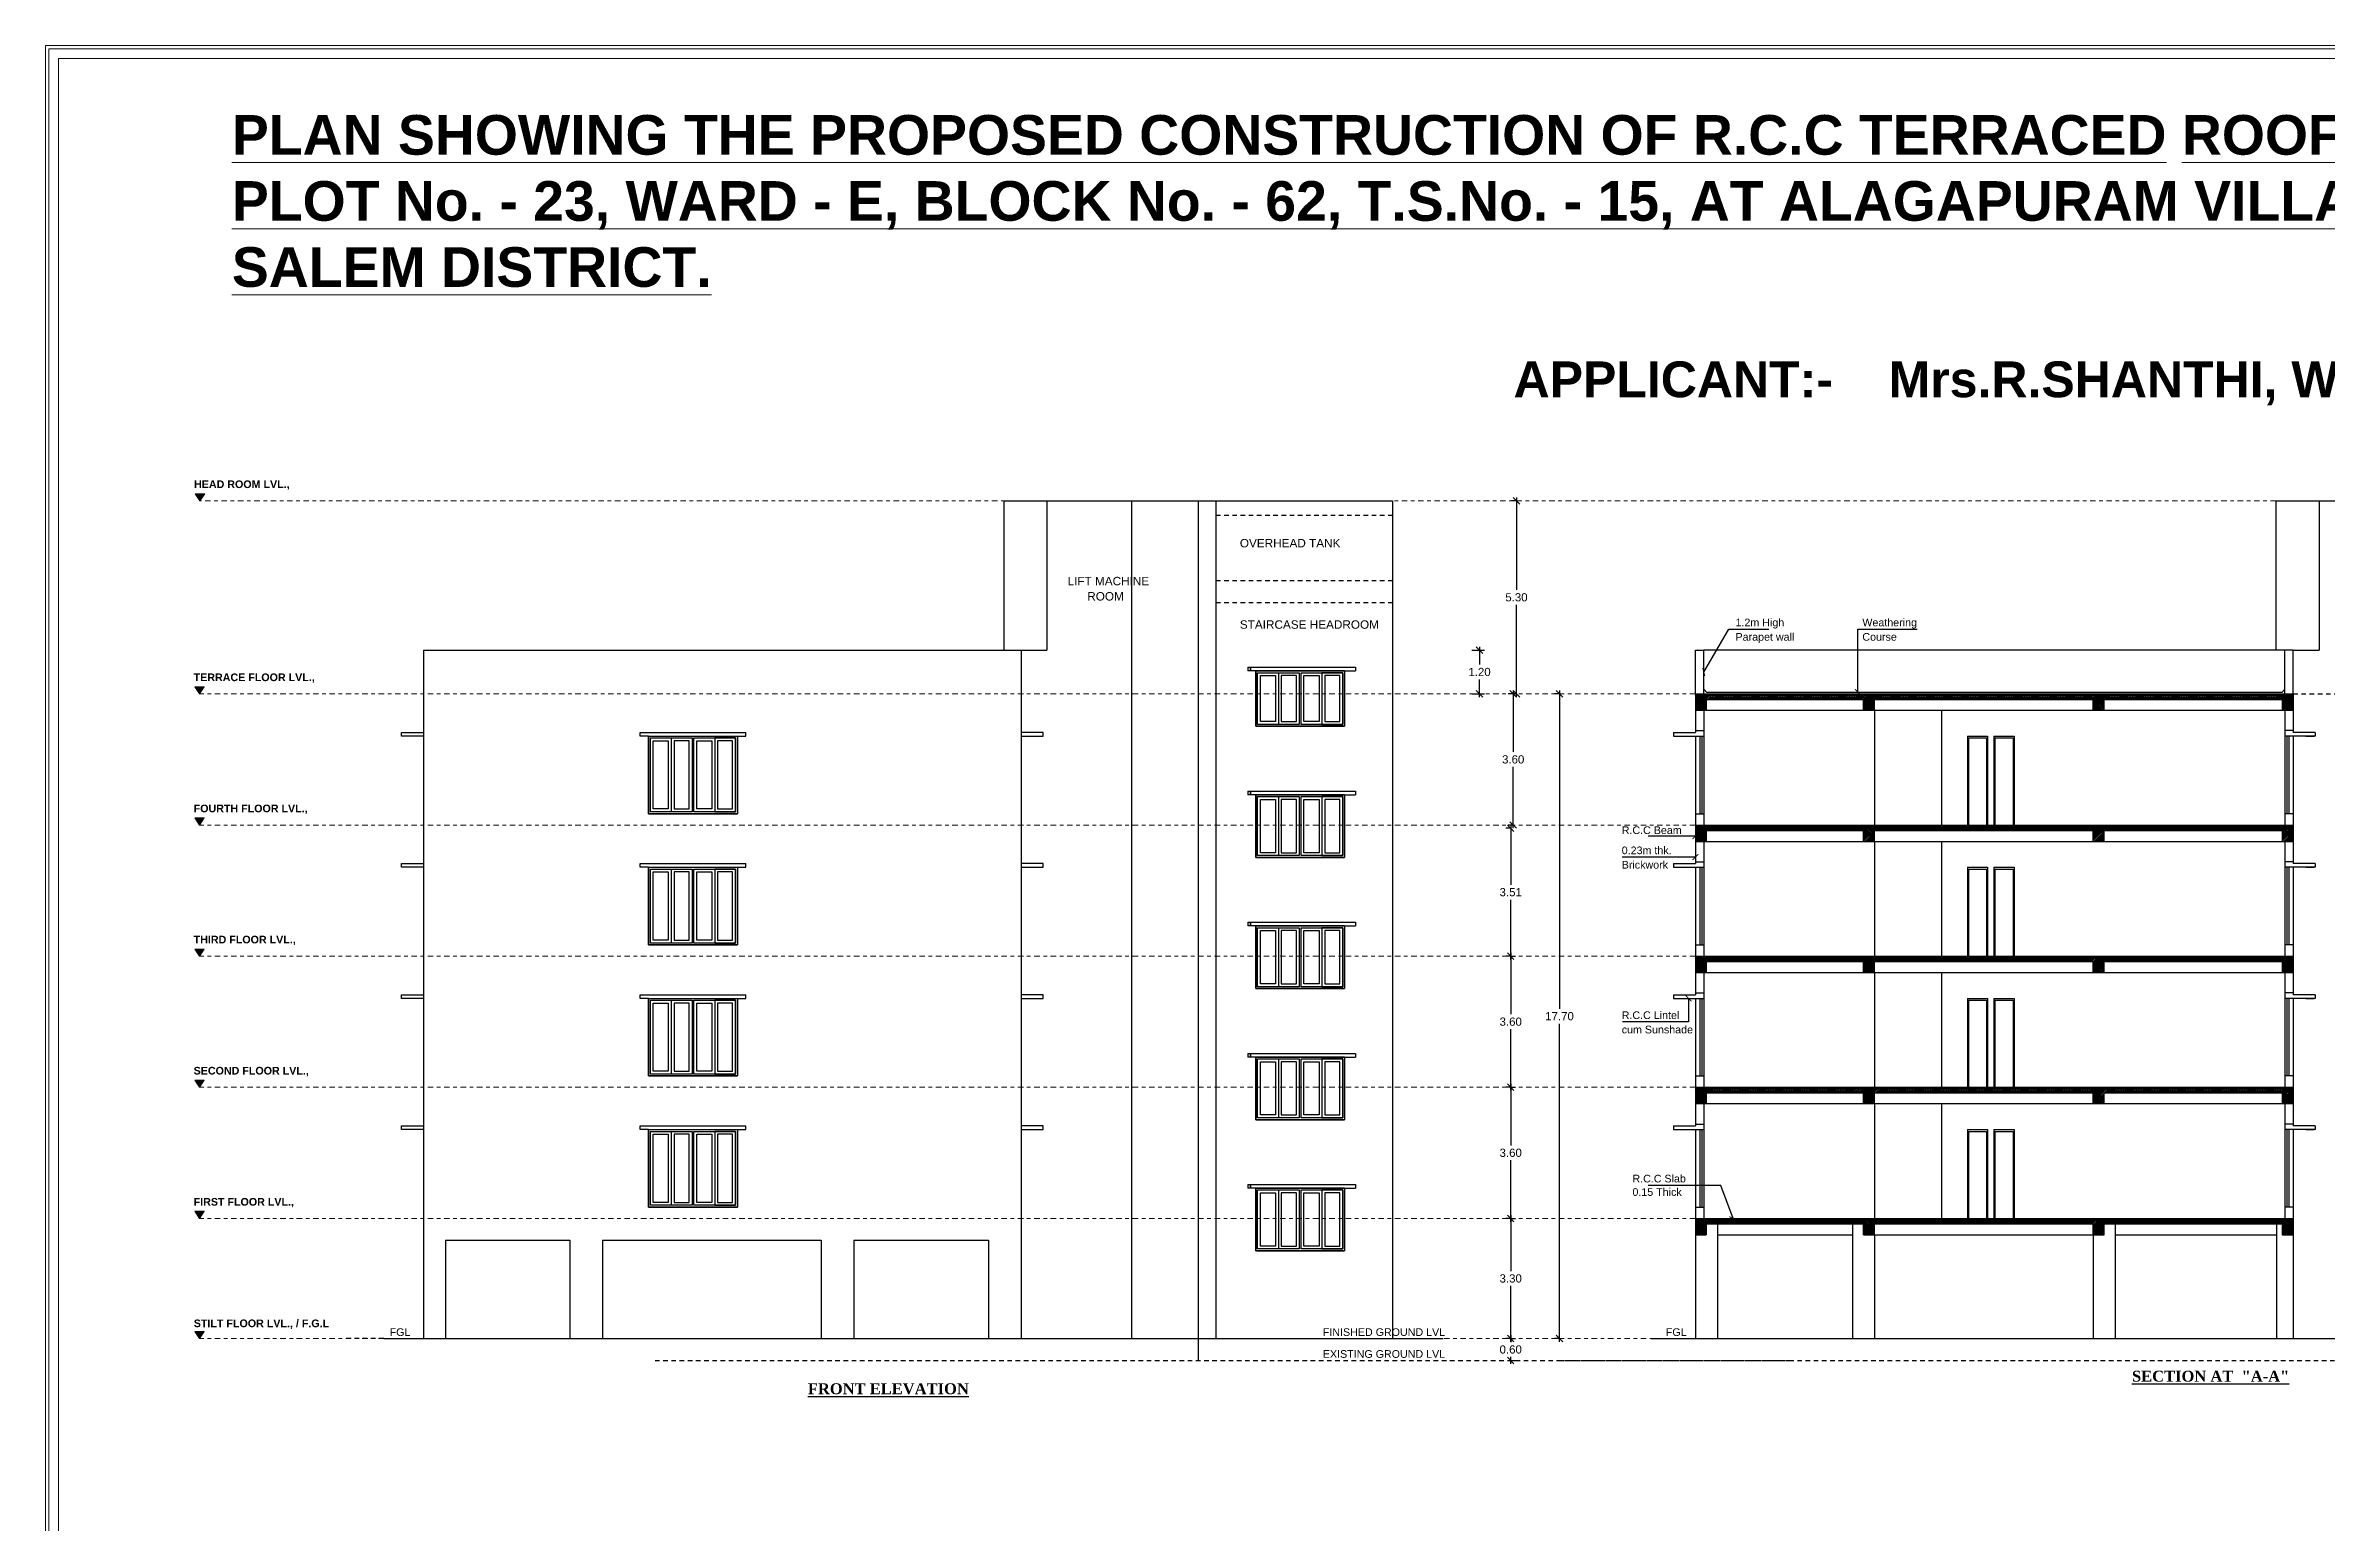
# Model space of a CAD drawing. Header units: metres. Extents: x 0 to 413, y 0 to 124.
# Drawn here: x 0 to 62.6, y 70.1 to 110.6 of the extents above; entities that cross this region are included whole.
import ezdxf

# ---------------------------------------------------------------- set-up
doc = ezdxf.new("R2010")
doc.units = ezdxf.units.M
doc.header["$LTSCALE"] = 0.5
doc.header["$MEASUREMENT"] = 0
doc.linetypes.add('DASHDOT2', pattern=[0.5, 0.25, -0.125, 0, -0.125])
doc.linetypes.add('HIDDEN', pattern=[0.375, 0.25, -0.125])
doc.layers.add('DIM', color=5, linetype='Continuous')
doc.styles.add('Arial', font='times.ttf', dxfattribs={"height": 9})
doc.styles.add('Arial-Bold', font='times.ttf')
doc.styles.add('ARIAL-TITLE', font='arialbd.ttf')
doc.styles.add('Ramesh', font='romantic.ttf')
doc.styles.get("Standard").update_dxf_attribs({"font": 'arial.ttf'})
doc.styles.add('SVN', font='arial.ttf')
doc.dimstyles.new('Metre', dxfattribs={"dimscale": 0.025, "dimtxt": 7.5, "dimasz": 6, "dimexe": 5, "dimexo": 4, "dimgap": 1.5, "dimtad": 1, "dimzin": 3, "dimdsep": 46, "dimtxsty": 'Arial', "dimblk": 'ARCHTICK', "dimcen": 0.09, "dimdle": 4, "dimclrd": 1, "dimclre": 1, "dimclrt": 1, "dimadec": 0, "dimazin": 0, "dimtfac": 1, "dimtofl": 0, "dimtmove": 2, "dimatfit": 0, "dimldrblk": 'ARCHTICK', "dimfxl": 0, "dimtolj": 1, "dimtzin": 0, "dimarcsym": 0})
doc.dimstyles.new('STY', dxfattribs={"dimscale": 0.9, "dimtxt": 0.23, "dimasz": 0.18, "dimexe": 0.15, "dimexo": 0.6, "dimgap": 0.1, "dimtad": 1, "dimtih": 1, "dimtoh": 1, "dimzin": 0, "dimdsep": 46, "dimtxsty": 'Arial-Bold', "dimblk": 'CLOSEDBLANK', "dimcen": 0.09375, "dimdle": 0.1, "dimse1": 1, "dimse2": 1, "dimadec": 0, "dimazin": 0, "dimtfac": 1, "dimtmove": 2, "dimatfit": 2, "dimfxl": 0, "dimtolj": 1, "dimtzin": 0, "dimarcsym": 0})
pattern_1 = [(45, (-193.38125, 67.902252), (-0.0224506403, 0.0224506403), [])]

# ---------------------------------------------------------------- blocks, each defined once
blk = doc.blocks.new('_ArchTick')
at = {"layer": 'DIM', "color": 0, "const_width": 0.15}
blk.add_lwpolyline([(-0.5, -0.5), (0.5, 0.5)], dxfattribs=at)
blk = doc.blocks.new('_Oblique')
at = {"color": 0, "linetype": 'ByBlock', "lineweight": -2}
blk.add_line((-0.5, -0.5), (0.5, 0.5), dxfattribs=at)
blk = doc.blocks.new('*D183')
at = {"color": 0, "lineweight": -2, "ltscale": 10}
for p, q in [((40.29, 92.842), (40.155, 92.842)), ((40.29, 92.932), (40.29, 91.247)), ((40.29, 89.152), (40.29, 90.837)), ((40.29, 89.242), (40.155, 89.242))]:
    blk.add_line(p, q, dxfattribs=at)
at = {"layer": 'Defpoints', "color": 0, "ltscale": 10}
for p in [(40.39, 92.842), (40.29, 89.242), (40.39, 89.242)]:
    blk.add_point(p, dxfattribs=at)
at = {"color": 0, "lineweight": -2, "ltscale": 10, "xscale": 0.18, "yscale": 0.18, "zscale": 0.18}
for p, rotation in [((40.29, 92.842), 90), ((40.29, 89.242), 270)]:
    blk.add_blockref('_Oblique', p, dxfattribs=dict(at, rotation=rotation))
at = {"color": 0, "lineweight": 20, "ltscale": 10, "insert": (40.29, 91.042), "char_height": 0.225, "attachment_point": 5, "style": 'SVN'}
blk.add_mtext('\\A1;3.60', dxfattribs=at)
blk = doc.blocks.new('*D184')
at = {"color": 0, "lineweight": -2, "ltscale": 10}
for p, q in [((40.222, 89.152), (40.087, 89.152)), ((40.222, 89.242), (40.222, 87.602)), ((40.222, 85.552), (40.222, 87.192)), ((40.222, 85.642), (40.087, 85.642))]:
    blk.add_line(p, q, dxfattribs=at)
at = {"layer": 'Defpoints', "color": 0, "ltscale": 10}
for p in [(40.38, 89.152), (40.222, 85.642), (40.38, 85.642)]:
    blk.add_point(p, dxfattribs=at)
at = {"color": 0, "lineweight": -2, "ltscale": 10, "xscale": 0.18, "yscale": 0.18, "zscale": 0.18}
for p, rotation in [((40.222, 89.152), 90), ((40.222, 85.642), 270)]:
    blk.add_blockref('_Oblique', p, dxfattribs=dict(at, rotation=rotation))
at = {"color": 0, "lineweight": 20, "ltscale": 10, "insert": (40.222, 87.397), "char_height": 0.225, "attachment_point": 5, "style": 'SVN'}
blk.add_mtext('\\A1;3.51', dxfattribs=at)
blk = doc.blocks.new('*D185')
at = {"color": 0, "lineweight": -2, "ltscale": 10}
for p, q in [((40.222, 85.732), (40.222, 84.047)), ((40.222, 85.642), (40.357, 85.642)), ((40.222, 81.952), (40.222, 83.637)), ((40.222, 82.042), (40.357, 82.042))]:
    blk.add_line(p, q, dxfattribs=at)
at = {"layer": 'Defpoints', "color": 0, "ltscale": 10}
for p in [(40.222, 85.642), (40.222, 82.042), (40.222, 82.042)]:
    blk.add_point(p, dxfattribs=at)
at = {"color": 0, "lineweight": -2, "ltscale": 10, "xscale": 0.18, "yscale": 0.18, "zscale": 0.18}
for p, rotation in [((40.222, 85.642), 90), ((40.222, 82.042), 270)]:
    blk.add_blockref('_Oblique', p, dxfattribs=dict(at, rotation=rotation))
at = {"color": 0, "lineweight": 20, "ltscale": 10, "insert": (40.222, 83.842), "char_height": 0.225, "attachment_point": 5, "style": 'SVN'}
blk.add_mtext('\\A1;3.60', dxfattribs=at)
blk = doc.blocks.new('*D186')
at = {"color": 0, "lineweight": -2, "ltscale": 10}
for p, q in [((40.222, 82.042), (40.087, 82.042)), ((40.222, 82.132), (40.222, 80.447)), ((40.222, 78.352), (40.222, 80.037)), ((40.222, 78.442), (40.357, 78.442))]:
    blk.add_line(p, q, dxfattribs=at)
at = {"layer": 'Defpoints', "color": 0, "ltscale": 10}
for p in [(40.222, 82.042), (40.222, 78.442), (40.222, 78.442)]:
    blk.add_point(p, dxfattribs=at)
at = {"color": 0, "lineweight": -2, "ltscale": 10, "xscale": 0.18, "yscale": 0.18, "zscale": 0.18}
for p, rotation in [((40.222, 82.042), 90), ((40.222, 78.442), 270)]:
    blk.add_blockref('_Oblique', p, dxfattribs=dict(at, rotation=rotation))
at = {"color": 0, "lineweight": 20, "ltscale": 10, "insert": (40.222, 80.242), "char_height": 0.225, "attachment_point": 5, "style": 'SVN'}
blk.add_mtext('\\A1;3.60', dxfattribs=at)
blk = doc.blocks.new('*D187')
at = {"color": 0, "lineweight": -2, "ltscale": 10}
for p, q in [((40.222, 78.442), (40.087, 78.442)), ((40.222, 78.532), (40.222, 76.997)), ((40.222, 75.052), (40.222, 76.587)), ((40.222, 75.142), (40.087, 75.142))]:
    blk.add_line(p, q, dxfattribs=at)
at = {"layer": 'Defpoints', "color": 0, "ltscale": 10}
for p in [(40.222, 78.442), (40.222, 75.142), (40.222, 75.142)]:
    blk.add_point(p, dxfattribs=at)
at = {"color": 0, "lineweight": -2, "ltscale": 10, "xscale": 0.18, "yscale": 0.18, "zscale": 0.18}
for p, rotation in [((40.222, 78.442), 90), ((40.222, 75.142), 270)]:
    blk.add_blockref('_Oblique', p, dxfattribs=dict(at, rotation=rotation))
at = {"color": 0, "lineweight": 20, "ltscale": 10, "insert": (40.222, 76.792), "char_height": 0.225, "attachment_point": 5, "style": 'SVN'}
blk.add_mtext('\\A1;3.30', dxfattribs=at)
blk = doc.blocks.new('*D188')
at = {"color": 0, "lineweight": -2, "ltscale": 10}
for p, q in [((40.222, 75.232), (40.222, 75.047)), ((40.222, 75.142), (40.357, 75.142)), ((40.222, 74.452), (40.222, 74.638)), ((40.222, 74.542), (40.357, 74.542))]:
    blk.add_line(p, q, dxfattribs=at)
at = {"layer": 'Defpoints', "color": 0, "ltscale": 10}
for p in [(40.222, 75.142), (40.222, 74.542), (40.222, 74.542)]:
    blk.add_point(p, dxfattribs=at)
at = {"color": 0, "lineweight": -2, "ltscale": 10, "xscale": 0.18, "yscale": 0.18, "zscale": 0.18}
for p, rotation in [((40.222, 75.142), 90), ((40.222, 74.542), 270)]:
    blk.add_blockref('_Oblique', p, dxfattribs=dict(at, rotation=rotation))
at = {"color": 0, "lineweight": 20, "ltscale": 10, "insert": (40.222, 74.842), "char_height": 0.225, "attachment_point": 5, "style": 'SVN'}
blk.add_mtext('\\A1;0.60', dxfattribs=at)
blk = doc.blocks.new('*D189')
at = {"color": 0, "lineweight": -2, "ltscale": 10}
for p, q in [((40.38, 98.142), (40.245, 98.142)), ((40.38, 98.232), (40.38, 95.697)), ((40.38, 92.752), (40.38, 95.287)), ((40.38, 92.842), (40.245, 92.842))]:
    blk.add_line(p, q, dxfattribs=at)
at = {"layer": 'Defpoints', "color": 0, "ltscale": 10}
for p in [(40.38, 98.142), (40.39, 98.142), (40.39, 92.842)]:
    blk.add_point(p, dxfattribs=at)
at = {"color": 0, "lineweight": -2, "ltscale": 10, "xscale": 0.18, "yscale": 0.18, "zscale": 0.18}
for p, rotation in [((40.38, 98.142), 90), ((40.38, 92.842), 270)]:
    blk.add_blockref('_Oblique', p, dxfattribs=dict(at, rotation=rotation))
at = {"color": 0, "lineweight": 20, "ltscale": 10, "insert": (40.38, 95.492), "char_height": 0.225, "attachment_point": 5, "style": 'SVN'}
blk.add_mtext('\\A1;5.30', dxfattribs=at)
blk = doc.blocks.new('*D190')
at = {"color": 0, "lineweight": -2, "ltscale": 10}
for p, q in [((41.562, 92.842), (41.427, 92.842)), ((41.562, 92.932), (41.562, 84.197)), ((41.562, 75.052), (41.562, 83.788)), ((41.562, 75.142), (41.427, 75.142))]:
    blk.add_line(p, q, dxfattribs=at)
at = {"layer": 'Defpoints', "color": 0, "ltscale": 10}
for p in [(41.6, 92.842), (41.562, 75.142), (41.6, 75.142)]:
    blk.add_point(p, dxfattribs=at)
at = {"color": 0, "lineweight": -2, "ltscale": 10, "xscale": 0.18, "yscale": 0.18, "zscale": 0.18}
for p, rotation in [((41.562, 92.842), 90), ((41.562, 75.142), 270)]:
    blk.add_blockref('_Oblique', p, dxfattribs=dict(at, rotation=rotation))
at = {"color": 0, "lineweight": 20, "ltscale": 10, "insert": (41.562, 83.992), "char_height": 0.225, "attachment_point": 5, "style": 'SVN'}
blk.add_mtext('\\A1;17.70', dxfattribs=at)
blk = doc.blocks.new('*D191')
at = {"color": 0, "lineweight": -2, "ltscale": 10}
for p, q in [((39.159, 94.042), (39.501, 94.042)), ((39.366, 94.132), (39.366, 93.647)), ((39.159, 92.842), (39.501, 92.842)), ((39.366, 92.752), (39.366, 93.238))]:
    blk.add_line(p, q, dxfattribs=at)
at = {"layer": 'Defpoints', "color": 0, "ltscale": 10}
for p in [(27.491, 94.042), (27.491, 92.842), (39.366, 92.842)]:
    blk.add_point(p, dxfattribs=at)
at = {"color": 0, "lineweight": -2, "ltscale": 10, "xscale": 0.18, "yscale": 0.18, "zscale": 0.18}
for p, rotation in [((39.366, 94.042), 90), ((39.366, 92.842), 270)]:
    blk.add_blockref('_Oblique', p, dxfattribs=dict(at, rotation=rotation))
at = {"color": 0, "lineweight": 20, "ltscale": 10, "insert": (39.366, 93.442), "char_height": 0.225, "attachment_point": 5, "style": 'SVN'}
blk.add_mtext('\\A1;1.20', dxfattribs=at)

msp = doc.modelspace()

# ---------------------------------------------------------------- hatches: boundary and pattern name
at = {"linetype": 'ByBlock', "lineweight": 20}
h = msp.add_hatch(dxfattribs=at)
h.set_pattern_fill('NET', color=256, scale=0.2)
h.set_pattern_definition([(0, (-25572.836686, -6190.797783), (0, 0.025), []), (90, (-25572.836686, -6190.797783), (-0.025, 0), [])])
h.paths.add_polyline_path([(4.368, 98.337), (4.238, 98.337), (4.108, 98.337), (4.238, 98.142)])
h = msp.add_hatch(dxfattribs=at)
h.set_pattern_fill('NET', color=256, scale=0.2)
h.set_pattern_definition([(0, (-25572.847591, -6196.097782), (0, 0.025), []), (90, (-25572.847591, -6196.097782), (-0.025, 0), [])])
h.paths.add_polyline_path([(4.357, 93.037), (4.227, 93.037), (4.097, 93.037), (4.227, 92.842)])
h = msp.add_hatch()
h.set_pattern_fill('ANSI31', scale=0.01)
h.set_pattern_definition(pattern_1)
h.paths.add_polyline_path([(50.211, 92.692), (56.211, 92.692), (56.211, 92.392), (56.511, 92.392), (56.511, 92.692), (61.405, 92.692), (61.405, 92.392), (61.705, 92.392), (61.705, 92.842), (45.292, 92.842), (45.292, 92.392), (45.592, 92.392), (45.592, 92.692), (49.911, 92.692), (49.911, 92.392), (50.211, 92.392)])
h.paths.add_polyline_path([(50.211, 89.092), (56.211, 89.092), (56.211, 88.792), (56.511, 88.792), (56.511, 89.092), (61.405, 89.092), (61.405, 88.792), (61.705, 88.792), (61.705, 89.242), (45.292, 89.242), (45.292, 88.792), (45.592, 88.792), (45.592, 89.092), (49.911, 89.092), (49.911, 88.792), (50.211, 88.792)])
h.paths.add_polyline_path([(50.211, 85.492), (56.211, 85.492), (56.211, 85.192), (56.511, 85.192), (56.511, 85.492), (61.405, 85.492), (61.405, 85.192), (61.705, 85.192), (61.705, 85.642), (45.292, 85.642), (45.292, 85.192), (45.592, 85.192), (45.592, 85.492), (49.911, 85.492), (49.911, 85.192), (50.211, 85.192)])
h = msp.add_hatch(dxfattribs=at)
h.set_pattern_fill('NET', color=256, scale=0.2)
h.set_pattern_definition([(0, (-25572.847591, -6199.697782), (0, 0.025), []), (90, (-25572.847591, -6199.697782), (-0.025, 0), [])])
h.paths.add_polyline_path([(4.357, 89.437), (4.227, 89.437), (4.097, 89.437), (4.227, 89.242)])
h = msp.add_hatch(dxfattribs=at)
h.set_pattern_fill('NET', color=256, scale=0.2)
h.set_pattern_definition([(0, (-25572.847591, -6203.297782), (0, 0.025), []), (90, (-25572.847591, -6203.297782), (-0.025, 0), [])])
h.paths.add_polyline_path([(4.357, 85.837), (4.227, 85.837), (4.097, 85.837), (4.227, 85.642)])
h = msp.add_hatch(dxfattribs=at)
h.set_pattern_fill('NET', color=256, scale=0.2)
h.set_pattern_definition([(0, (-25572.847591, -6206.897782), (0, 0.025), []), (90, (-25572.847591, -6206.897782), (-0.025, 0), [])])
h.paths.add_polyline_path([(4.357, 82.237), (4.227, 82.237), (4.097, 82.237), (4.227, 82.042)])
h = msp.add_hatch()
h.set_pattern_fill('ANSI31', scale=0.01)
h.set_pattern_definition(pattern_1)
h.paths.add_polyline_path([(56.511, 81.892), (61.405, 81.892), (61.405, 81.592), (61.705, 81.592), (61.705, 82.042), (45.292, 82.042), (45.292, 81.592), (45.592, 81.592), (45.592, 81.892), (49.911, 81.892), (49.911, 81.592), (50.211, 81.592), (50.211, 81.892), (56.211, 81.892), (56.211, 81.592), (56.511, 81.592)])
h = msp.add_hatch(dxfattribs=at)
h.set_pattern_fill('NET', color=256, scale=0.2)
h.set_pattern_definition([(0, (-25572.847591, -6210.497782), (0, 0.025), []), (90, (-25572.847591, -6210.497782), (-0.025, 0), [])])
h.paths.add_polyline_path([(4.357, 78.637), (4.227, 78.637), (4.097, 78.637), (4.227, 78.442)])
h = msp.add_hatch()
h.set_pattern_fill('ANSI31', scale=0.01)
h.set_pattern_definition(pattern_1)
h.paths.add_polyline_path([(50.211, 78.292), (56.211, 78.292), (56.211, 77.992), (56.511, 77.992), (56.511, 78.292), (61.405, 78.292), (61.405, 77.992), (61.705, 77.992), (61.705, 78.442), (45.292, 78.442), (45.292, 77.992), (45.592, 77.992), (45.592, 78.292), (49.911, 78.292), (49.911, 77.992), (50.211, 77.992)])
h = msp.add_hatch(dxfattribs=at)
h.set_pattern_fill('NET', color=256, scale=0.2)
h.set_pattern_definition([(0, (-25572.847591, -6213.797777), (0, 0.025), []), (90, (-25572.847591, -6213.797777), (-0.025, 0), [])])
h.paths.add_polyline_path([(4.357, 75.337), (4.227, 75.337), (4.097, 75.337), (4.227, 75.142)])

# ---------------------------------------------------------------- linework, layer by layer
for p, q in [((4.238, 98.337), (4.108, 98.337)), ((4.108, 98.337), (4.238, 98.142)), ((4.238, 98.337), (4.368, 98.337)), ((4.238, 98.142), (4.368, 98.337)), ((4.227, 93.037), (4.097, 93.037)), ((4.097, 93.037), (4.227, 92.842)), ((4.227, 93.037), (4.357, 93.037)), ((4.227, 92.842), (4.357, 93.037)), ((4.227, 89.437), (4.097, 89.437)), ((4.097, 89.437), (4.227, 89.242)), ((4.227, 89.437), (4.357, 89.437)), ((4.227, 89.242), (4.357, 89.437)), ((4.227, 85.837), (4.097, 85.837)), ((4.097, 85.837), (4.227, 85.642)), ((4.227, 85.837), (4.357, 85.837)), ((4.227, 85.642), (4.357, 85.837)), ((4.227, 82.237), (4.097, 82.237)), ((4.097, 82.237), (4.227, 82.042)), ((4.227, 82.237), (4.357, 82.237)), ((4.227, 82.042), (4.357, 82.237)), ((4.227, 78.637), (4.097, 78.637)), ((4.097, 78.637), (4.227, 78.442)), ((4.227, 78.637), (4.357, 78.637)), ((4.227, 78.442), (4.357, 78.637)), ((4.227, 75.337), (4.097, 75.337)), ((4.097, 75.337), (4.227, 75.142)), ((4.227, 75.337), (4.357, 75.337)), ((4.227, 75.142), (4.357, 75.337))]:
    msp.add_line(p, q, dxfattribs=at)
at = {"linetype": 'DASHDOT2', "lineweight": 20, "ltscale": 1.2}
for p, q in [((61.229, 98.142), (4.238, 98.142)), ((45.292, 92.842), (4.227, 92.842)), ((45.292, 89.242), (4.227, 89.242)), ((45.292, 85.642), (4.227, 85.642)), ((45.292, 82.042), (4.227, 82.042)), ((45.292, 78.442), (4.227, 78.442)), ((45.292, 75.142), (4.227, 75.142))]:
    msp.add_line(p, q, dxfattribs=at)
at = {"color": 7}
for p, q in [((26.306, 98.142), (31.644, 98.142)), ((26.306, 98.142), (26.306, 94.042)), ((27.491, 98.142), (27.491, 94.042)), ((29.816, 98.142), (29.816, 75.142)), ((31.644, 98.142), (31.644, 74.542)), ((31.644, 98.142), (36.98, 98.142)), ((32.128, 98.142), (32.128, 75.142)), ((36.98, 98.142), (36.98, 75.142)), ((61.229, 98.142), (66.568, 98.142)), ((61.229, 98.142), (61.229, 94.042)), ((62.414, 98.142), (62.414, 94.042)), ((10.372, 94.042), (10.372, 75.142)), ((10.372, 94.042), (26.782, 94.042)), ((26.782, 94.042), (27.491, 94.042)), ((26.782, 94.042), (26.782, 75.142)), ((45.292, 94.042), (45.522, 94.042)), ((45.292, 92.842), (45.292, 94.042)), ((45.522, 92.842), (45.522, 94.042)), ((61.475, 94.042), (45.522, 94.042)), ((61.705, 94.042), (61.475, 94.042)), ((61.475, 92.842), (61.475, 94.042)), ((61.705, 94.042), (62.414, 94.042)), ((61.705, 92.842), (61.705, 94.042)), ((33.006, 93.572), (35.958, 93.572)), ((33.006, 93.572), (33.006, 93.472)), ((35.662, 93.472), (33.006, 93.472)), ((33.081, 93.472), (33.081, 93.572)), ((33.081, 93.572), (33.081, 93.472)), ((33.222, 93.472), (33.222, 91.952)), ((33.222, 93.472), (35.662, 93.472)), ((33.844, 93.422), (33.844, 92.002)), ((35.039, 93.422), (35.039, 92.002)), ((35.662, 93.472), (35.662, 91.952)), ((35.662, 93.472), (35.958, 93.472)), ((35.958, 93.572), (35.958, 93.472)), ((45.292, 92.842), (45.292, 92.392)), ((45.292, 92.842), (61.705, 92.842)), ((45.522, 92.967), (45.598, 92.892)), ((45.592, 92.692), (45.592, 92.392)), ((45.592, 92.692), (49.911, 92.692)), ((45.598, 92.892), (61.4, 92.892)), ((49.911, 92.392), (49.911, 92.692)), ((50.211, 92.692), (56.211, 92.692)), ((50.211, 92.392), (50.211, 92.692)), ((56.211, 92.392), (56.211, 92.692)), ((56.511, 92.692), (61.405, 92.692)), ((56.511, 92.392), (56.511, 92.692)), ((61.475, 92.967), (61.4, 92.892)), ((61.405, 92.692), (61.405, 92.392)), ((61.705, 92.842), (61.705, 92.392)), ((45.292, 92.392), (45.592, 92.392)), ((45.292, 92.392), (45.292, 91.782)), ((45.522, 92.392), (45.522, 91.682)), ((45.592, 92.392), (49.911, 92.392)), ((49.911, 92.392), (50.211, 92.392)), ((50.211, 92.392), (56.211, 92.392)), ((50.211, 92.392), (50.211, 89.242)), ((52.048, 92.392), (52.048, 89.242)), ((56.211, 92.392), (56.511, 92.392)), ((56.511, 92.392), (61.405, 92.392)), ((61.405, 92.392), (61.705, 92.392)), ((61.475, 92.392), (61.475, 91.682)), ((61.705, 92.392), (61.705, 91.782)), ((9.772, 91.682), (9.772, 91.782)), ((9.772, 91.782), (10.372, 91.782)), ((10.372, 91.682), (9.772, 91.682)), ((16.322, 91.682), (16.322, 91.782)), ((16.322, 91.782), (19.222, 91.782)), ((16.552, 91.682), (16.322, 91.682)), ((16.552, 91.682), (16.552, 89.552)), ((16.552, 91.682), (18.992, 91.682)), ((17.174, 91.632), (17.174, 89.602)), ((18.369, 91.632), (18.369, 89.602)), ((18.992, 91.682), (18.992, 89.552)), ((18.992, 91.682), (19.222, 91.682)), ((19.222, 91.682), (19.222, 91.782)), ((27.382, 91.782), (26.782, 91.782)), ((26.782, 91.682), (27.382, 91.682)), ((27.382, 91.682), (27.382, 91.782)), ((33.222, 91.952), (35.662, 91.952)), ((44.692, 91.782), (44.692, 91.682)), ((44.692, 91.782), (45.292, 91.782)), ((44.692, 91.682), (45.522, 91.682)), ((45.292, 91.832), (45.522, 91.832)), ((45.412, 91.682), (45.412, 89.552)), ((45.467, 91.682), (45.467, 89.552)), ((45.522, 91.682), (45.522, 89.552)), ((52.765, 91.682), (52.765, 89.242)), ((52.765, 91.682), (53.314, 91.682)), ((52.792, 91.632), (53.287, 91.632)), ((52.792, 91.632), (52.792, 89.242)), ((53.287, 91.632), (53.287, 89.242)), ((53.314, 91.682), (53.314, 89.242)), ((53.49, 91.682), (53.49, 89.242)), ((53.49, 91.682), (54.04, 91.682)), ((53.517, 91.632), (54.012, 91.632)), ((53.517, 91.632), (53.517, 89.242)), ((54.012, 91.632), (54.012, 89.242)), ((54.04, 91.682), (54.04, 89.242)), ((61.705, 91.832), (61.475, 91.832)), ((61.475, 91.682), (61.475, 89.552)), ((62.305, 91.682), (61.475, 91.682)), ((61.53, 91.682), (61.53, 89.552)), ((61.585, 91.682), (61.585, 89.552)), ((62.305, 91.782), (61.705, 91.782)), ((62.052, 91.682), (62.282, 91.682)), ((62.305, 91.782), (62.305, 91.682)), ((33.006, 90.172), (35.958, 90.172)), ((33.006, 90.172), (33.006, 90.072)), ((33.081, 90.072), (33.081, 90.172)), ((33.081, 90.172), (33.081, 90.072)), ((35.958, 90.172), (35.958, 90.072)), ((16.552, 89.552), (18.992, 89.552)), ((35.662, 90.072), (33.006, 90.072)), ((33.222, 90.072), (33.222, 88.352)), ((33.222, 90.072), (35.662, 90.072)), ((33.844, 90.022), (33.844, 88.402)), ((35.039, 90.022), (35.039, 88.402)), ((35.662, 90.072), (35.662, 88.352)), ((35.662, 90.072), (35.958, 90.072)), ((45.292, 89.552), (45.292, 89.242)), ((45.292, 89.552), (45.522, 89.552)), ((45.522, 89.552), (45.522, 89.242)), ((61.475, 89.552), (61.475, 89.242)), ((61.705, 89.552), (61.475, 89.552)), ((61.705, 89.552), (61.705, 89.242)), ((45.292, 89.242), (45.292, 88.792)), ((45.292, 89.242), (61.705, 89.242)), ((45.592, 89.092), (45.592, 88.792)), ((45.592, 89.092), (49.911, 89.092)), ((49.911, 88.792), (49.911, 89.092)), ((50.211, 89.092), (56.211, 89.092)), ((50.211, 88.792), (50.211, 89.092)), ((56.211, 88.792), (56.211, 89.092)), ((56.511, 89.092), (61.405, 89.092)), ((56.511, 88.792), (56.511, 89.092)), ((61.405, 89.092), (61.405, 88.792)), ((61.705, 89.242), (61.705, 88.792)), ((33.222, 88.352), (35.662, 88.352)), ((45.292, 88.792), (45.592, 88.792)), ((45.292, 88.792), (45.292, 88.182)), ((45.522, 88.792), (45.522, 88.082)), ((45.592, 88.792), (49.911, 88.792)), ((49.911, 88.792), (50.211, 88.792)), ((50.211, 88.792), (56.211, 88.792)), ((50.211, 88.792), (50.211, 85.642)), ((52.048, 88.792), (52.048, 85.642)), ((56.211, 88.792), (56.511, 88.792)), ((56.511, 88.792), (61.405, 88.792)), ((61.405, 88.792), (61.705, 88.792)), ((61.475, 88.792), (61.475, 88.082)), ((61.705, 88.792), (61.705, 88.182)), ((9.772, 88.082), (9.772, 88.182)), ((9.772, 88.182), (10.372, 88.182)), ((10.372, 88.082), (9.772, 88.082)), ((16.322, 88.082), (16.322, 88.182)), ((16.322, 88.182), (19.222, 88.182)), ((16.552, 88.082), (16.322, 88.082)), ((16.552, 88.082), (16.552, 85.952)), ((16.552, 88.082), (18.992, 88.082)), ((17.174, 88.032), (17.174, 86.002)), ((18.369, 88.032), (18.369, 86.002)), ((18.992, 88.082), (18.992, 85.952)), ((18.992, 88.082), (19.222, 88.082)), ((19.222, 88.082), (19.222, 88.182)), ((27.382, 88.182), (26.782, 88.182)), ((26.782, 88.082), (27.382, 88.082)), ((27.382, 88.082), (27.382, 88.182)), ((44.692, 88.182), (44.692, 88.082)), ((44.692, 88.182), (45.292, 88.182)), ((44.692, 88.082), (45.522, 88.082)), ((45.292, 88.232), (45.522, 88.232)), ((45.412, 88.082), (45.412, 85.952)), ((45.467, 88.082), (45.467, 85.952)), ((45.522, 88.082), (45.522, 85.952)), ((52.765, 88.082), (52.765, 85.642)), ((52.765, 88.082), (53.314, 88.082)), ((52.792, 88.032), (53.287, 88.032)), ((52.792, 88.032), (52.792, 85.642)), ((53.287, 88.032), (53.287, 85.642)), ((53.314, 88.082), (53.314, 85.642)), ((53.49, 88.082), (53.49, 85.642)), ((53.49, 88.082), (54.04, 88.082)), ((53.517, 88.032), (54.012, 88.032)), ((53.517, 88.032), (53.517, 85.642)), ((54.012, 88.032), (54.012, 85.642)), ((54.04, 88.082), (54.04, 85.642)), ((61.705, 88.232), (61.475, 88.232)), ((61.475, 88.082), (61.475, 85.952)), ((62.305, 88.082), (61.475, 88.082)), ((61.53, 88.082), (61.53, 85.952)), ((61.585, 88.082), (61.585, 85.952)), ((62.305, 88.182), (61.705, 88.182)), ((62.052, 88.082), (62.282, 88.082)), ((62.305, 88.182), (62.305, 88.082)), ((33.006, 86.572), (35.958, 86.572)), ((33.006, 86.572), (33.006, 86.472)), ((35.662, 86.472), (33.006, 86.472)), ((33.081, 86.472), (33.081, 86.572)), ((33.081, 86.572), (33.081, 86.472)), ((33.222, 86.472), (33.222, 84.752)), ((33.222, 86.472), (35.662, 86.472)), ((33.844, 86.422), (33.844, 84.802)), ((35.039, 86.422), (35.039, 84.802)), ((35.662, 86.472), (35.662, 84.752)), ((35.662, 86.472), (35.958, 86.472)), ((35.958, 86.572), (35.958, 86.472)), ((16.552, 85.952), (18.992, 85.952)), ((45.292, 85.952), (45.292, 85.642)), ((45.292, 85.952), (45.522, 85.952)), ((45.522, 85.952), (45.522, 85.642)), ((61.475, 85.952), (61.475, 85.642)), ((61.705, 85.952), (61.475, 85.952)), ((61.705, 85.952), (61.705, 85.642)), ((45.292, 85.642), (45.292, 85.192)), ((45.292, 85.642), (61.705, 85.642)), ((45.292, 85.192), (45.592, 85.192)), ((45.292, 85.192), (45.292, 84.582)), ((45.522, 85.192), (45.522, 84.482)), ((45.592, 85.492), (45.592, 85.192)), ((45.592, 85.492), (49.911, 85.492)), ((45.592, 85.192), (49.911, 85.192)), ((49.911, 85.192), (49.911, 85.492)), ((49.911, 85.192), (50.211, 85.192)), ((50.211, 85.492), (56.211, 85.492)), ((50.211, 85.192), (50.211, 85.492)), ((50.211, 85.192), (56.211, 85.192)), ((50.211, 85.192), (50.211, 82.042)), ((52.048, 85.192), (52.048, 82.042)), ((56.211, 85.192), (56.211, 85.492)), ((56.211, 85.192), (56.511, 85.192)), ((56.511, 85.492), (61.405, 85.492)), ((56.511, 85.192), (56.511, 85.492)), ((56.511, 85.192), (61.405, 85.192)), ((61.405, 85.492), (61.405, 85.192)), ((61.405, 85.192), (61.705, 85.192)), ((61.475, 85.192), (61.475, 84.482)), ((61.705, 85.642), (61.705, 85.192)), ((61.705, 85.192), (61.705, 84.582)), ((9.772, 84.482), (9.772, 84.582)), ((9.772, 84.582), (10.372, 84.582)), ((16.322, 84.482), (16.322, 84.582)), ((16.322, 84.582), (19.222, 84.582)), ((19.222, 84.482), (19.222, 84.582)), ((27.382, 84.582), (26.782, 84.582)), ((27.382, 84.482), (27.382, 84.582)), ((33.222, 84.752), (35.662, 84.752)), ((44.692, 84.582), (44.692, 84.482)), ((44.692, 84.582), (45.292, 84.582)), ((45.292, 84.632), (45.522, 84.632)), ((61.705, 84.632), (61.475, 84.632)), ((62.305, 84.582), (61.705, 84.582)), ((62.305, 84.582), (62.305, 84.482)), ((10.372, 84.482), (9.772, 84.482)), ((16.552, 84.482), (16.322, 84.482)), ((16.552, 84.482), (16.552, 82.352)), ((16.552, 84.482), (18.992, 84.482)), ((17.174, 84.432), (17.174, 82.402)), ((18.369, 84.432), (18.369, 82.402)), ((18.992, 84.482), (18.992, 82.352)), ((18.992, 84.482), (19.222, 84.482)), ((26.782, 84.482), (27.382, 84.482)), ((44.692, 84.482), (45.522, 84.482)), ((45.412, 84.482), (45.412, 82.352)), ((45.467, 84.482), (45.467, 82.352)), ((45.522, 84.482), (45.522, 82.352)), ((52.765, 84.482), (52.765, 82.042)), ((52.765, 84.482), (53.314, 84.482)), ((52.792, 84.432), (53.287, 84.432)), ((52.792, 84.432), (52.792, 82.042)), ((53.287, 84.432), (53.287, 82.042)), ((53.314, 84.482), (53.314, 82.042)), ((53.49, 84.482), (53.49, 82.042)), ((53.49, 84.482), (54.04, 84.482)), ((53.517, 84.432), (54.012, 84.432)), ((53.517, 84.432), (53.517, 82.042)), ((54.012, 84.432), (54.012, 82.042)), ((54.04, 84.482), (54.04, 82.042)), ((61.475, 84.482), (61.475, 82.352)), ((62.305, 84.482), (61.475, 84.482)), ((61.53, 84.482), (61.53, 82.352)), ((61.585, 84.482), (61.585, 82.352)), ((62.052, 84.482), (62.282, 84.482)), ((33.006, 82.972), (35.958, 82.972)), ((33.006, 82.972), (33.006, 82.872)), ((35.662, 82.872), (33.006, 82.872)), ((33.081, 82.872), (33.081, 82.972)), ((33.081, 82.972), (33.081, 82.872)), ((33.222, 82.872), (33.222, 81.152)), ((33.222, 82.872), (35.662, 82.872)), ((33.844, 82.822), (33.844, 81.202)), ((35.039, 82.822), (35.039, 81.202)), ((35.662, 82.872), (35.662, 81.152)), ((35.662, 82.872), (35.958, 82.872)), ((35.958, 82.972), (35.958, 82.872)), ((16.552, 82.352), (18.992, 82.352)), ((45.292, 82.352), (45.292, 82.042)), ((45.292, 82.352), (45.522, 82.352)), ((45.292, 82.042), (45.292, 81.592)), ((45.292, 82.042), (61.705, 82.042)), ((45.522, 82.352), (45.522, 82.042)), ((61.475, 82.352), (61.475, 82.042)), ((61.705, 82.352), (61.475, 82.352)), ((61.705, 82.352), (61.705, 82.042)), ((61.705, 82.042), (61.705, 81.592)), ((45.292, 81.592), (45.592, 81.592)), ((45.292, 81.592), (45.292, 80.982)), ((45.522, 81.592), (45.522, 80.882)), ((45.592, 81.892), (45.592, 81.592)), ((45.592, 81.892), (49.911, 81.892)), ((45.592, 81.592), (49.911, 81.592)), ((49.911, 81.592), (49.911, 81.892)), ((49.911, 81.592), (50.211, 81.592)), ((50.211, 81.892), (56.211, 81.892)), ((50.211, 81.592), (50.211, 81.892)), ((50.211, 81.592), (56.211, 81.592)), ((50.211, 81.592), (50.211, 78.442)), ((52.048, 81.592), (52.048, 78.442)), ((56.211, 81.592), (56.211, 81.892)), ((56.211, 81.592), (56.511, 81.592)), ((56.511, 81.892), (61.405, 81.892)), ((56.511, 81.592), (56.511, 81.892)), ((56.511, 81.592), (61.405, 81.592)), ((61.405, 81.892), (61.405, 81.592)), ((61.405, 81.592), (61.705, 81.592)), ((61.475, 81.592), (61.475, 80.882)), ((61.705, 81.592), (61.705, 80.982)), ((9.772, 80.882), (9.772, 80.982)), ((9.772, 80.982), (10.372, 80.982)), ((10.372, 80.882), (9.772, 80.882)), ((16.322, 80.882), (16.322, 80.982)), ((16.322, 80.982), (19.222, 80.982)), ((16.552, 80.882), (16.322, 80.882)), ((16.552, 80.882), (16.552, 78.752)), ((16.552, 80.882), (18.992, 80.882)), ((17.174, 80.832), (17.174, 78.802)), ((18.369, 80.832), (18.369, 78.802)), ((18.992, 80.882), (18.992, 78.752)), ((18.992, 80.882), (19.222, 80.882)), ((19.222, 80.882), (19.222, 80.982)), ((27.382, 80.982), (26.782, 80.982)), ((26.782, 80.882), (27.382, 80.882)), ((27.382, 80.882), (27.382, 80.982)), ((33.222, 81.152), (35.662, 81.152)), ((44.692, 80.982), (44.692, 80.882)), ((44.692, 80.982), (45.292, 80.982)), ((44.692, 80.882), (45.522, 80.882)), ((45.292, 81.032), (45.522, 81.032)), ((45.412, 80.882), (45.412, 78.752)), ((45.467, 80.882), (45.467, 78.752)), ((45.522, 80.882), (45.522, 78.752)), ((52.765, 80.882), (52.765, 78.442)), ((52.765, 80.882), (53.314, 80.882)), ((52.792, 80.832), (53.287, 80.832)), ((52.792, 80.832), (52.792, 78.442)), ((53.287, 80.832), (53.287, 78.442)), ((53.314, 80.882), (53.314, 78.442)), ((53.49, 80.882), (53.49, 78.442)), ((53.49, 80.882), (54.04, 80.882)), ((53.517, 80.832), (54.012, 80.832)), ((53.517, 80.832), (53.517, 78.442)), ((54.012, 80.832), (54.012, 78.442)), ((54.04, 80.882), (54.04, 78.442)), ((61.705, 81.032), (61.475, 81.032)), ((61.475, 80.882), (61.475, 78.752)), ((62.305, 80.882), (61.475, 80.882)), ((61.53, 80.882), (61.53, 78.752)), ((61.585, 80.882), (61.585, 78.752)), ((62.305, 80.982), (61.705, 80.982)), ((62.052, 80.882), (62.282, 80.882)), ((62.305, 80.982), (62.305, 80.882)), ((33.006, 79.372), (35.958, 79.372)), ((33.006, 79.372), (33.006, 79.272)), ((35.662, 79.272), (33.006, 79.272)), ((33.081, 79.272), (33.081, 79.372)), ((33.081, 79.372), (33.081, 79.272)), ((33.222, 79.272), (33.222, 77.552)), ((33.222, 79.272), (35.662, 79.272)), ((33.844, 79.222), (33.844, 77.602)), ((35.039, 79.222), (35.039, 77.602)), ((35.662, 79.272), (35.662, 77.552)), ((35.662, 79.272), (35.958, 79.272)), ((35.958, 79.372), (35.958, 79.272)), ((16.552, 78.752), (18.992, 78.752)), ((45.292, 78.752), (45.292, 78.442)), ((45.292, 78.752), (45.522, 78.752)), ((45.292, 78.442), (45.292, 77.992)), ((45.292, 78.442), (61.705, 78.442)), ((45.522, 78.752), (45.522, 78.442)), ((45.592, 78.292), (45.592, 77.992)), ((45.592, 78.292), (49.911, 78.292)), ((45.902, 78.292), (45.902, 75.142)), ((49.601, 78.292), (49.601, 75.142)), ((49.911, 77.992), (49.911, 78.292)), ((50.211, 78.292), (56.211, 78.292)), ((50.211, 77.992), (50.211, 78.292)), ((56.211, 77.992), (56.211, 78.292)), ((56.511, 78.292), (61.405, 78.292)), ((56.511, 77.992), (56.511, 78.292)), ((56.821, 78.292), (56.821, 75.142)), ((61.245, 78.292), (61.245, 75.142)), ((61.405, 78.292), (61.405, 77.992)), ((61.475, 78.752), (61.475, 78.442)), ((61.705, 78.752), (61.475, 78.752)), ((61.705, 78.752), (61.705, 78.442)), ((61.705, 78.442), (61.705, 77.992)), ((10.982, 77.842), (14.39, 77.842)), ((10.982, 77.842), (10.982, 75.142)), ((14.39, 77.842), (14.39, 75.142)), ((15.29, 77.842), (15.29, 75.142)), ((15.29, 77.842), (21.29, 77.842)), ((21.29, 77.842), (21.29, 75.142)), ((22.19, 77.842), (22.19, 75.142)), ((22.19, 77.842), (25.885, 77.842)), ((25.885, 77.842), (25.885, 75.142)), ((45.292, 77.992), (45.592, 77.992)), ((45.292, 77.992), (45.292, 75.142)), ((45.902, 77.992), (49.601, 77.992)), ((49.911, 77.992), (50.211, 77.992)), ((50.211, 77.992), (50.211, 75.142)), ((50.211, 77.992), (56.211, 77.992)), ((56.211, 77.992), (56.211, 75.142)), ((56.211, 77.992), (56.511, 77.992)), ((56.821, 77.992), (61.245, 77.992)), ((61.405, 77.992), (61.705, 77.992)), ((61.705, 77.992), (61.705, 75.142)), ((33.222, 77.552), (35.662, 77.552)), ((9.281, 75.142), (38.366, 75.142)), ((44.081, 75.142), (72.432, 75.142))]:
    msp.add_line(p, q, dxfattribs=at)
at = {"color": 7, "linetype": 'HIDDEN'}
for p, q in [((36.98, 97.742), (32.128, 97.742)), ((36.98, 95.942), (32.128, 95.942)), ((36.98, 95.342), (32.128, 95.342)), ((61.705, 92.842), (71.903, 92.842)), ((9.281, 75.142), (8.262, 75.142)), ((16.73, 74.542), (47.856, 74.542)), ((41.567, 74.542), (73.417, 74.542))]:
    msp.add_line(p, q, dxfattribs=at)
at = {"color": 7, "ltscale": 10}
for p, q in [((45.292, 91.682), (45.292, 89.552)), ((61.705, 91.682), (61.705, 89.552)), ((45.292, 88.082), (45.292, 85.952)), ((61.705, 88.082), (61.705, 85.952)), ((45.292, 84.482), (45.292, 82.352)), ((61.705, 84.482), (61.705, 82.352)), ((45.292, 80.882), (45.292, 78.752)), ((61.705, 80.882), (61.705, 78.752))]:
    msp.add_line(p, q, dxfattribs=at)
at = {"linetype": 'ByBlock', "lineweight": 20}
for points in [[(0, 110.639), (176.803, 110.639), (176.803, 0), (0, 0)], [(0.088, 110.551), (176.715, 110.551), (176.715, 0.088), (0.088, 0.088)], [(0.351, 110.288), (176.452, 110.288), (176.452, 0.351), (0.351, 0.351)]]:
    msp.add_lwpolyline(points, close=True, dxfattribs=at)
at = {"color": 7}
for points in [[(33.222, 93.472), (35.662, 93.472), (35.662, 91.952), (33.222, 91.952)], [(33.272, 93.422), (33.844, 93.422), (33.844, 92.002), (33.272, 92.002)], [(33.352, 93.342), (33.764, 93.342), (33.764, 92.082), (33.352, 92.082)], [(34.337, 93.342), (33.924, 93.342), (33.924, 92.082), (34.337, 92.082)], [(34.547, 93.342), (34.959, 93.342), (34.959, 92.082), (34.547, 92.082)], [(35.612, 93.422), (35.039, 93.422), (35.039, 92.002), (35.612, 92.002)], [(35.532, 93.342), (35.119, 93.342), (35.119, 92.082), (35.532, 92.082)], [(16.552, 91.682), (18.992, 91.682), (18.992, 89.552), (16.552, 89.552)], [(16.602, 91.632), (17.174, 91.632), (17.174, 89.602), (16.602, 89.602)], [(16.682, 91.552), (17.094, 91.552), (17.094, 89.682), (16.682, 89.682)], [(17.667, 91.552), (17.254, 91.552), (17.254, 89.682), (17.667, 89.682)], [(17.877, 91.552), (18.289, 91.552), (18.289, 89.682), (17.877, 89.682)], [(18.942, 91.632), (18.369, 91.632), (18.369, 89.602), (18.942, 89.602)], [(18.862, 91.552), (18.449, 91.552), (18.449, 89.682), (18.862, 89.682)], [(33.222, 90.072), (35.662, 90.072), (35.662, 88.352), (33.222, 88.352)], [(33.272, 90.022), (33.844, 90.022), (33.844, 88.402), (33.272, 88.402)], [(33.352, 89.942), (33.764, 89.942), (33.764, 88.482), (33.352, 88.482)], [(34.337, 89.942), (33.924, 89.942), (33.924, 88.482), (34.337, 88.482)], [(34.547, 89.942), (34.959, 89.942), (34.959, 88.482), (34.547, 88.482)], [(35.612, 90.022), (35.039, 90.022), (35.039, 88.402), (35.612, 88.402)], [(35.532, 89.942), (35.119, 89.942), (35.119, 88.482), (35.532, 88.482)], [(16.552, 88.082), (18.992, 88.082), (18.992, 85.952), (16.552, 85.952)], [(16.602, 88.032), (17.174, 88.032), (17.174, 86.002), (16.602, 86.002)], [(16.682, 87.952), (17.094, 87.952), (17.094, 86.082), (16.682, 86.082)], [(17.667, 87.952), (17.254, 87.952), (17.254, 86.082), (17.667, 86.082)], [(17.877, 87.952), (18.289, 87.952), (18.289, 86.082), (17.877, 86.082)], [(18.942, 88.032), (18.369, 88.032), (18.369, 86.002), (18.942, 86.002)], [(18.862, 87.952), (18.449, 87.952), (18.449, 86.082), (18.862, 86.082)], [(33.222, 86.472), (35.662, 86.472), (35.662, 84.752), (33.222, 84.752)], [(33.272, 86.422), (33.844, 86.422), (33.844, 84.802), (33.272, 84.802)], [(35.612, 86.422), (35.039, 86.422), (35.039, 84.802), (35.612, 84.802)], [(33.352, 86.342), (33.764, 86.342), (33.764, 84.882), (33.352, 84.882)], [(34.337, 86.342), (33.924, 86.342), (33.924, 84.882), (34.337, 84.882)], [(34.547, 86.342), (34.959, 86.342), (34.959, 84.882), (34.547, 84.882)], [(35.532, 86.342), (35.119, 86.342), (35.119, 84.882), (35.532, 84.882)], [(16.552, 84.482), (18.992, 84.482), (18.992, 82.352), (16.552, 82.352)], [(16.602, 84.432), (17.174, 84.432), (17.174, 82.402), (16.602, 82.402)], [(16.682, 84.352), (17.094, 84.352), (17.094, 82.482), (16.682, 82.482)], [(17.667, 84.352), (17.254, 84.352), (17.254, 82.482), (17.667, 82.482)], [(17.877, 84.352), (18.289, 84.352), (18.289, 82.482), (17.877, 82.482)], [(18.942, 84.432), (18.369, 84.432), (18.369, 82.402), (18.942, 82.402)], [(18.862, 84.352), (18.449, 84.352), (18.449, 82.482), (18.862, 82.482)], [(33.222, 82.872), (35.662, 82.872), (35.662, 81.152), (33.222, 81.152)], [(33.272, 82.822), (33.844, 82.822), (33.844, 81.202), (33.272, 81.202)], [(33.352, 82.742), (33.764, 82.742), (33.764, 81.282), (33.352, 81.282)], [(34.337, 82.742), (33.924, 82.742), (33.924, 81.282), (34.337, 81.282)], [(34.547, 82.742), (34.959, 82.742), (34.959, 81.282), (34.547, 81.282)], [(35.612, 82.822), (35.039, 82.822), (35.039, 81.202), (35.612, 81.202)], [(35.532, 82.742), (35.119, 82.742), (35.119, 81.282), (35.532, 81.282)], [(16.552, 80.882), (18.992, 80.882), (18.992, 78.752), (16.552, 78.752)], [(16.602, 80.832), (17.174, 80.832), (17.174, 78.802), (16.602, 78.802)], [(18.942, 80.832), (18.369, 80.832), (18.369, 78.802), (18.942, 78.802)], [(16.682, 80.752), (17.094, 80.752), (17.094, 78.882), (16.682, 78.882)], [(17.667, 80.752), (17.254, 80.752), (17.254, 78.882), (17.667, 78.882)], [(17.877, 80.752), (18.289, 80.752), (18.289, 78.882), (17.877, 78.882)], [(18.862, 80.752), (18.449, 80.752), (18.449, 78.882), (18.862, 78.882)], [(33.222, 79.272), (35.662, 79.272), (35.662, 77.552), (33.222, 77.552)], [(33.272, 79.222), (33.844, 79.222), (33.844, 77.602), (33.272, 77.602)], [(33.352, 79.142), (33.764, 79.142), (33.764, 77.682), (33.352, 77.682)], [(34.337, 79.142), (33.924, 79.142), (33.924, 77.682), (34.337, 77.682)], [(34.547, 79.142), (34.959, 79.142), (34.959, 77.682), (34.547, 77.682)], [(35.612, 79.222), (35.039, 79.222), (35.039, 77.602), (35.612, 77.602)], [(35.532, 79.142), (35.119, 79.142), (35.119, 77.682), (35.532, 77.682)]]:
    msp.add_lwpolyline(points, close=True, dxfattribs=at)
for points in [[(34.417, 92.002), (33.272, 92.002), (33.272, 93.422), (34.417, 93.422), (34.417, 92.002)], [(34.467, 93.422), (35.612, 93.422), (35.612, 92.002), (34.467, 92.002), (34.467, 93.422)], [(17.747, 89.602), (16.602, 89.602), (16.602, 91.632), (17.747, 91.632), (17.747, 89.602)], [(17.797, 91.632), (18.942, 91.632), (18.942, 89.602), (17.797, 89.602), (17.797, 91.632)], [(34.417, 88.402), (33.272, 88.402), (33.272, 90.022), (34.417, 90.022), (34.417, 88.402)], [(34.467, 90.022), (35.612, 90.022), (35.612, 88.402), (34.467, 88.402), (34.467, 90.022)], [(17.747, 86.002), (16.602, 86.002), (16.602, 88.032), (17.747, 88.032), (17.747, 86.002)], [(17.797, 88.032), (18.942, 88.032), (18.942, 86.002), (17.797, 86.002), (17.797, 88.032)], [(34.417, 84.802), (33.272, 84.802), (33.272, 86.422), (34.417, 86.422), (34.417, 84.802)], [(34.467, 86.422), (35.612, 86.422), (35.612, 84.802), (34.467, 84.802), (34.467, 86.422)], [(17.747, 82.402), (16.602, 82.402), (16.602, 84.432), (17.747, 84.432), (17.747, 82.402)], [(17.797, 84.432), (18.942, 84.432), (18.942, 82.402), (17.797, 82.402), (17.797, 84.432)], [(34.417, 81.202), (33.272, 81.202), (33.272, 82.822), (34.417, 82.822), (34.417, 81.202)], [(34.467, 82.822), (35.612, 82.822), (35.612, 81.202), (34.467, 81.202), (34.467, 82.822)], [(17.747, 78.802), (16.602, 78.802), (16.602, 80.832), (17.747, 80.832), (17.747, 78.802)], [(17.797, 80.832), (18.942, 80.832), (18.942, 78.802), (17.797, 78.802), (17.797, 80.832)], [(34.417, 77.602), (33.272, 77.602), (33.272, 79.222), (34.417, 79.222), (34.417, 77.602)], [(34.467, 79.222), (35.612, 79.222), (35.612, 77.602), (34.467, 77.602), (34.467, 79.222)]]:
    msp.add_lwpolyline(points, dxfattribs=at)

# ---------------------------------------------------------------- texts
at = {"lineweight": 20, "style": 'ARIAL-TITLE'}
for s, p in [('HEAD ROOM LVL.,', (4.075, 98.492)), ('TERRACE FLOOR LVL.,', (4.064, 93.192)), ('FOURTH FLOOR LVL.,', (4.064, 89.592)), ('THIRD FLOOR LVL.,', (4.064, 85.992)), ('SECOND FLOOR LVL.,', (4.064, 82.392)), ('FIRST FLOOR LVL.,', (4.064, 78.792)), ('STILT FLOOR LVL., / F.G.L', (4.068, 75.456))]:
    msp.add_text(s, height=0.21, dxfattribs=at).set_placement(p)
at = {"color": 7}
for s, height, p in [('OVERHEAD TANK', 0.231, (32.786, 96.864)), ('LIFT MACHINE', 0.231, (28.056, 95.823)), ('ROOM', 0.231, (28.597, 95.405)), ('STAIRCASE HEADROOM', 0.231, (32.786, 94.63)), ('1.2m High', 0.21, (46.394, 94.698)), ('Weathering ', 0.21, (49.876, 94.698)), ('Parapet wall', 0.21, (46.394, 94.302)), ('Course', 0.21, (49.876, 94.302)), ('R.C.C Beam', 0.21, (43.27, 88.995)), ('0.23m thk.', 0.21, (43.27, 88.441)), ('Brickwork', 0.21, (43.27, 88.045)), ('R.C.C Lintel', 0.21, (43.27, 83.916)), ('cum Sunshade', 0.21, (43.27, 83.521)), ('R.C.C Slab ', 0.21, (43.564, 79.43)), ('0.15 Thick', 0.21, (43.564, 79.061)), ('FGL', 0.21, (9.445, 75.215)), ('FINISHED GROUND LVL', 0.21, (35.064, 75.215)), ('FGL', 0.21, (44.48, 75.215)), ('EXISTING GROUND LVL', 0.21, (35.064, 74.615))]:
    msp.add_text(s, height=height, dxfattribs=at).set_placement(p)
at = {"lineweight": 20, "attachment_point": 1, "style": 'Arial-Bold'}
for s, insert, char_height, width in [('\\A1;{\\fArial Baltic|b1|i0|c186|p34;\\LPLAN SHOWING THE PROPOSED CONSTRUCTION OF R.C.C TERRACE\\fArial Baltic|b1|i0|c0|p34;D\\fArial Baltic|b1|i0|c186|p34; ROOF COMM\\fArial Baltic|b1|i0|c0|p34;ERCIAL OFFICE \\fArial Baltic|b1|i0|c186|p34;BUILDING\\fArial Baltic|b1|i0|c0|p34; (STILT + 3 FLOORS)\\fArial Baltic|b1|i0|c186|p34;, IN\\fArial Baltic|b1|i0|c0|p34; S.F.No.86/1D2/B1T,\\PPLOT No. - 23, WARD - E, BLOCK No. - 62, T.S.No. - 15, \\fArial Baltic|b1|i0|c186|p34;AT \\fArial Baltic|b1|i0|c0|p34;ALAGAPURAM VILLAGE\\fArial Baltic|b1|i0|c186|p34;, \\fArial Baltic|b1|i0|c0|p34;SALEM CITY MUNICIPAL CORPORATION, SALEM WEST TALUK\\fArial Baltic|b1|i0|c186|p34;, \\fArial Baltic|b1|i0|c0|p34;\\H1.86531x; \\H0.5361x;\\PSALEM DISTRICT\\fArial Baltic|b1|i0|c186|p34;.\\H1.57687x; }', (5.113, 108.732), 1.0881, 147.52917), ('\\A1;{\\fArial CE|b1|i0|c0|p34;APPLICANT:-    Mrs.R.SHANTHI, W/o.Mr.RAMACHANDRAN.}', (40.3, 101.969), 0.9828, 132.851)]:
    msp.add_mtext(s, dxfattribs=dict(at, insert=insert, char_height=char_height, width=width))
at = {"color": 7, "char_height": 0.3, "attachment_point": 8, "style": 'Ramesh'}
for s, insert in [('{\\fRomantic|b1|i0|c2|p2;\\L\\C0;FRONT ELEVATION}', (23.135, 73.609)), ('{\\fRomantic|b1|i0|c2|p2;\\L\\C0;SECTION AT  "A-A"}', (59.437, 73.956))]:
    msp.add_mtext(s, dxfattribs=dict(at, insert=insert))

# ---------------------------------------------------------------- dimensions: what is measured, and where the dimension line sits
at = {"lineweight": 20, "ltscale": 10}
for p1, p2, distance, picture, middle in [((40.39, 92.842), (40.39, 98.142), 0.011, '*D189', (40.38, 95.492)), ((27.491, 94.042), (27.491, 92.842), 11.875, '*D191', (39.366, 93.442)), ((40.39, 92.842), (40.39, 89.242), -0.101, '*D183', (40.29, 91.042)), ((41.6, 92.842), (41.6, 75.142), -0.037, '*D190', (41.562, 83.992)), ((40.38, 89.152), (40.38, 85.642), -0.157, '*D184', (40.222, 87.397)), ((40.222, 85.642), (40.222, 82.042), 0, '*D185', (40.222, 83.842)), ((40.222, 82.042), (40.222, 78.442), 0, '*D186', (40.222, 80.242)), ((40.222, 78.442), (40.222, 75.142), 0, '*D187', (40.222, 76.792)), ((40.222, 75.142), (40.222, 74.542), 0, '*D188', (40.222, 74.842))]:
    dim = msp.add_aligned_dim(p1=p1, p2=p2, distance=distance, dimstyle='STY', override={"dimtxt": 0.25, "dimasz": 0.2, "dimtxsty": 'SVN', "dimblk1": 'Oblique', "dimblk2": 'Oblique', "dimsah": 1, "dimse1": 0, "dimse2": 0, "dimfxl": 0.23, "dimfxlon": 1, "dimtfill": 1, "dimarcsym": 1}, dxfattribs=at)
    dim.commit()
    dim.dimension.update_dxf_attribs({"geometry": picture, "text_midpoint": middle})

# ---------------------------------------------------------------- leaders
at = {"color": 7}
for points in [[(45.522, 93.442), (46.21, 94.617), (47.304, 94.617)], [(49.754, 92.892), (49.754, 94.617), (51.379, 94.617)], [(45.292, 88.938), (43.992, 88.938)], [(45.292, 88.36), (43.286, 88.36)], [(45.107, 84.482), (45.107, 83.836), (43.294, 83.836)], [(46.325, 78.442), (45.992, 79.349), (43.994, 79.349)]]:
    msp.add_leader(points, dimstyle='Metre', override={"dimscale": 0.027, "dimclrd": 7}, dxfattribs=at)

doc.saveas('drawing.dxf')
